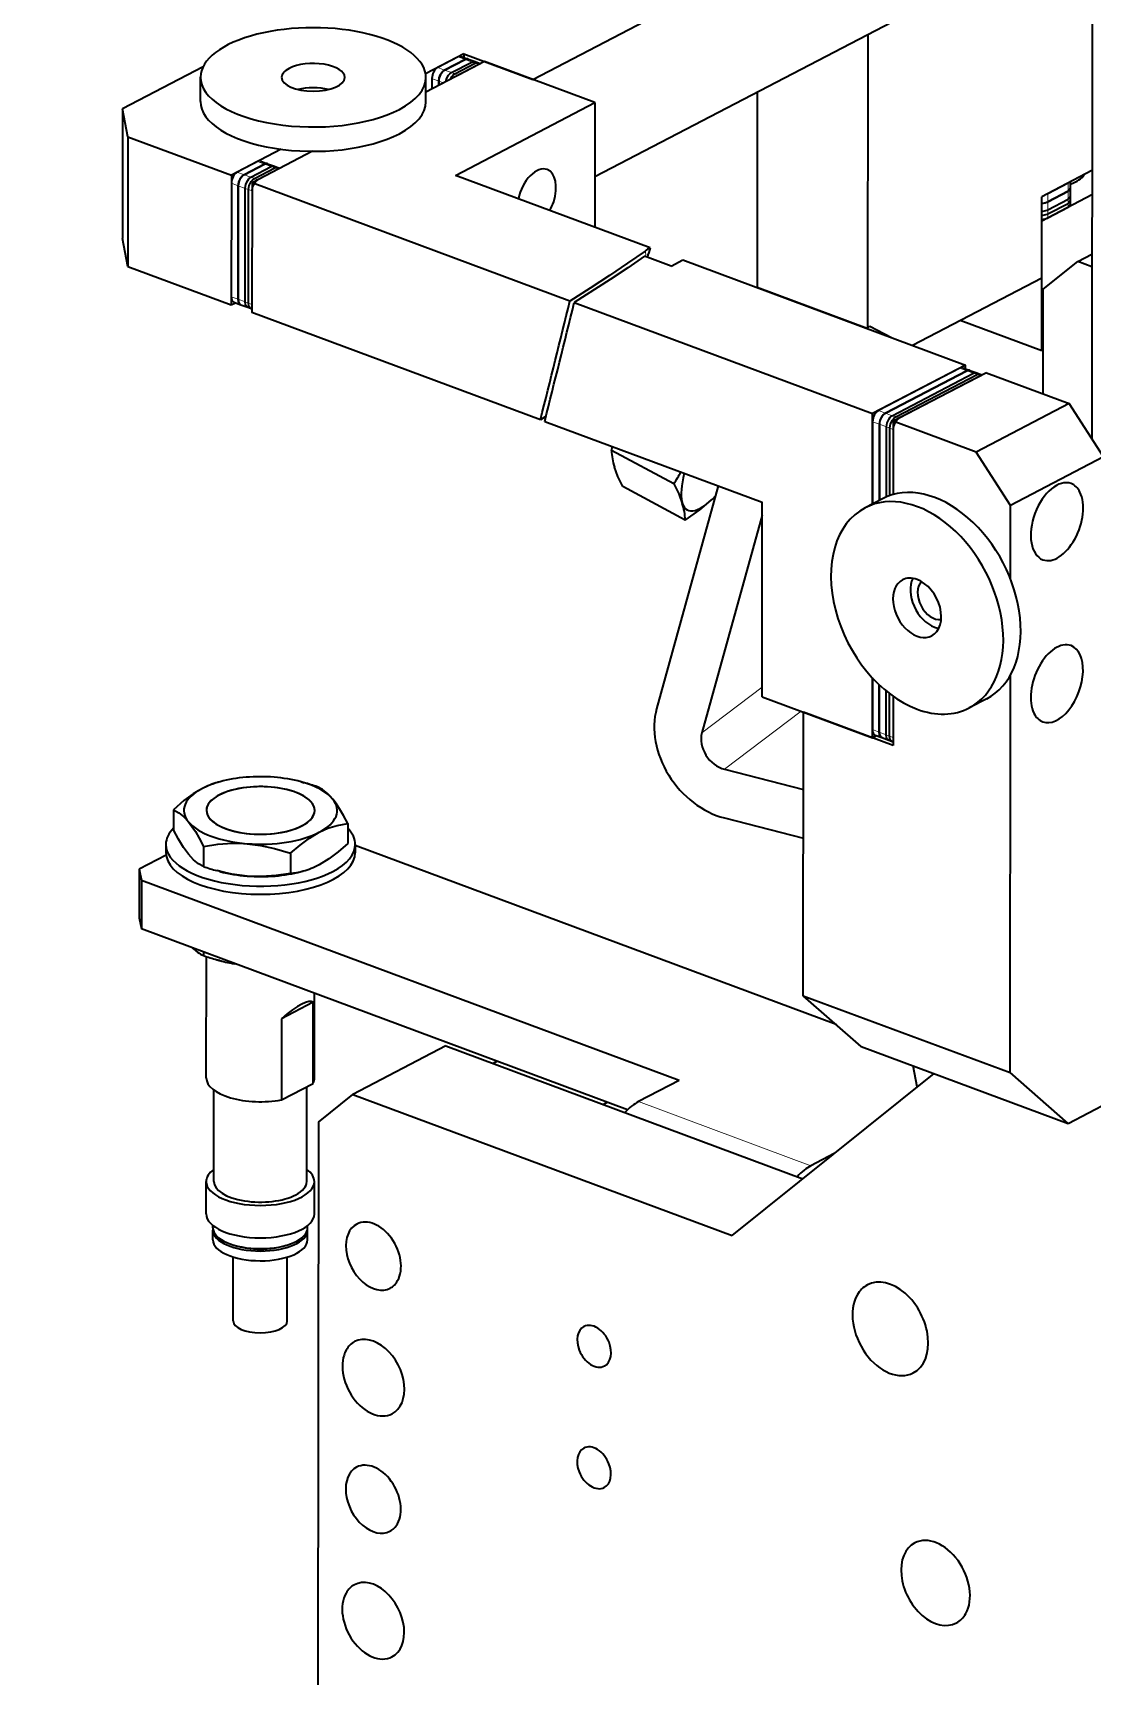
# Model space of a CAD drawing. Header units: millimetres. Extents: x -30157 to 38882, y -29543 to -7215.
# Drawn here: x -28566.82 to -28537.45, y -29394.79 to -29349.26 of the extents above; entities that cross this region are included whole.
import ezdxf

# ---------------------------------------------------------------- set-up
doc = ezdxf.new("R2010")
doc.units = ezdxf.units.MM
doc.header["$LTSCALE"] = 0.5
doc.layers.add('标注线', color=3, linetype='Continuous', lineweight=18)
doc.styles.add('DIM', font='romans.shx', dxfattribs={"width": 0.8, "bigfont": 'bigfont.shx'})
doc.dimstyles.new('DEH 1-1', dxfattribs={"dimtxt": 3.5, "dimasz": 2.5, "dimexe": 1, "dimexo": 0.625, "dimgap": 1.2, "dimtad": 1, "dimtoh": 1, "dimdsep": 46, "dimtxsty": 'DIM', "dimblk": 'OPEN', "dimcen": 0, "dimclrd": 8, "dimclre": 8, "dimclrt": 2, "dimazin": 2, "dimtfac": 0.5, "dimtmove": 0, "dimatfit": 3, "dimldrblk": 'OPEN', "dimfxl": 1, "dimtolj": 2, "dimlwd": 18, "dimlwe": 18, "dimarcsym": 0})

# ---------------------------------------------------------------- blocks, each defined once
blk = doc.blocks.new('_Open')
at = {"color": 0, "linetype": 'ByBlock', "lineweight": -2}
for p, q in [((-1, 0.167), (0, 0)), ((-1, -0.167), (0, 0)), ((0, 0), (-1, 0))]:
    blk.add_line(p, q, dxfattribs=at)

msp = doc.modelspace()

# ---------------------------------------------------------------- linework, layer by layer
at = {"color": 7, "lineweight": 35}
for p, q in [((-28537.452, -29345.35), (-28537.463, -29360.504)), ((-28537.649, -29346.165), (-28551.236, -29353.249)), ((-28552.955, -29350.554), (-28547.154, -29347.53)), ((-28543.673, -29349.305), (-28543.679, -29357.436)), ((-28546.733, -29350.901), (-28546.737, -29356.309)), ((-28551.929, -29356.692), (-28560.739, -29353.417)), ((-28549.704, -29355.216), (-28555.102, -29353.21)), ((-28548.795, -29355.554), (-28540.958, -29358.466)), ((-28552.744, -29359.981), (-28560.741, -29357.009)), ((-28551.81, -29356.736), (-28543.537, -29359.811)), ((-28552.625, -29360.026), (-28546.597, -29362.266)), ((-28549.523, -29367.987), (-28547.812, -29361.814)), ((-28546.602, -29367.654), (-28546.597, -29362.266)), ((-28546.598, -29362.621), (-28548.27, -29368.656)), ((-28539.727, -29378.068), (-28539.718, -29367.054)), ((-28545.461, -29375.937), (-28545.455, -29368.08)), ((-28544.55, -29376.731), (-28557.878, -29371.778)), ((-28548.897, -29378.282), (-28563.805, -29372.741)), ((-28538.117, -29379.473), (-28527.481, -29373.928)), ((-28550.329, -29379.097), (-28563.806, -29374.088)), ((-28545.461, -29375.937), (-28539.727, -29378.068)), ((-28555.364, -29377.328), (-28545.469, -29381.005)), ((-28543.851, -29377.342), (-28538.117, -29379.473)), ((-28547.43, -29382.579), (-28541.835, -29378.091)), ((-28557.943, -29378.672), (-28547.43, -29382.579)), ((-28558.899, -29379.439), (-28558.911, -29395.154))]:
    msp.add_line(p, q, dxfattribs=at)
at = {"color": 7, "lineweight": 35, "ltscale": 0.119701}
msp.add_line((-28554.866, -29349.844), (-28555.928, -29350.397), dxfattribs=at)
at = {"color": 7, "lineweight": 35, "ltscale": 0.010172}
msp.add_line((-28554.866, -29349.844), (-28554.866, -29349.946), dxfattribs=at)
at = {"color": 7, "lineweight": 35, "ltscale": 0.203911}
msp.add_line((-28554.866, -29349.844), (-28552.955, -29350.554), dxfattribs=at)
at = {"color": 7, "lineweight": 35, "ltscale": 0.25167}
msp.add_line((-28562.097, -29350.2), (-28564.329, -29351.364), dxfattribs=at)
at = {"color": 7, "lineweight": 35, "ltscale": 0.183471}
msp.add_line((-28554.293, -29350.057), (-28555.92, -29350.905), dxfattribs=at)
at = {"color": 7, "lineweight": 35, "ltscale": 0.063601}
msp.add_line((-28555.027, -29349.928), (-28555.591, -29350.222), dxfattribs=at)
at = {"color": 7, "lineweight": 13, "ltscale": 0.020388}
for p, q in [((-28555.591, -29350.222), (-28555.4, -29350.293)), ((-28555.753, -29350.53), (-28555.562, -29350.601)), ((-28560.96, -29353.191), (-28560.769, -29353.262)), ((-28561.121, -29353.5), (-28560.93, -29353.571)), ((-28541.119, -29358.55), (-28540.928, -29358.621)), ((-28543.375, -29359.727), (-28543.184, -29359.798)), ((-28543.537, -29360.035), (-28543.346, -29360.106)), ((-28543.543, -29368.566), (-28543.352, -29368.637))]:
    msp.add_line(p, q, dxfattribs=at)
at = {"color": 7, "lineweight": 35, "ltscale": 0.063607}
for p, q in [((-28554.836, -29349.999), (-28555.4, -29350.293)), ((-28555.4, -29350.293), (-28554.836, -29349.999)), ((-28554.454, -29350.141), (-28555.018, -29350.435)), ((-28560.587, -29352.826), (-28561.151, -29353.12)), ((-28560.396, -29352.897), (-28560.96, -29353.191)), ((-28560.96, -29353.191), (-28560.396, -29352.897)), ((-28560.014, -29353.039), (-28560.578, -29353.333)), ((-28538.119, -29354.098), (-28538.683, -29354.392))]:
    msp.add_line(p, q, dxfattribs=at)
at = {"color": 7, "lineweight": 13, "ltscale": 0.020394}
for p, q in [((-28555.4, -29350.293), (-28555.209, -29350.364)), ((-28555.027, -29349.928), (-28554.836, -29349.999)), ((-28560.587, -29352.826), (-28560.396, -29352.897)), ((-28561.312, -29353.429), (-28561.121, -29353.5)), ((-28561.151, -29353.12), (-28560.96, -29353.191)), ((-28561.124, -29356.643), (-28560.932, -29356.714)), ((-28540.928, -29358.621), (-28540.737, -29358.692)), ((-28543.184, -29359.798), (-28542.993, -29359.869)), ((-28543.346, -29360.106), (-28543.154, -29360.177)), ((-28543.352, -29368.637), (-28543.161, -29368.708))]:
    msp.add_line(p, q, dxfattribs=at)
at = {"color": 7, "lineweight": 35, "ltscale": 0.063603}
for p, q in [((-28555.209, -29350.364), (-28554.645, -29350.07)), ((-28555.209, -29350.364), (-28554.645, -29350.07)), ((-28538.119, -29353.649), (-28538.683, -29353.943)), ((-28538.683, -29353.943), (-28538.119, -29353.649))]:
    msp.add_line(p, q, dxfattribs=at)
at = {"color": 7, "lineweight": 35, "ltscale": 0.063608}
for p, q in [((-28555.114, -29350.399), (-28554.55, -29350.105)), ((-28555.114, -29350.399), (-28554.55, -29350.105)), ((-28560.769, -29353.262), (-28560.205, -29352.968)), ((-28560.769, -29353.262), (-28560.205, -29352.968)), ((-28560.673, -29353.298), (-28560.109, -29353.004)), ((-28560.673, -29353.298), (-28560.109, -29353.004)), ((-28538.119, -29353.425), (-28538.683, -29353.719)), ((-28538.683, -29354.168), (-28538.119, -29353.874)), ((-28538.683, -29354.168), (-28538.119, -29353.874)), ((-28538.683, -29354.28), (-28538.119, -29353.986)), ((-28538.683, -29354.28), (-28538.119, -29353.986))]:
    msp.add_line(p, q, dxfattribs=at)
at = {"color": 7, "lineweight": 35, "ltscale": 0.020394}
for p, q in [((-28554.941, -29349.918), (-28554.749, -29349.989)), ((-28554.749, -29349.989), (-28554.558, -29350.06)), ((-28560.309, -29352.888), (-28560.118, -29352.959)), ((-28561.05, -29356.793), (-28560.858, -29356.864)), ((-28543.469, -29368.716), (-28543.278, -29368.787))]:
    msp.add_line(p, q, dxfattribs=at)
at = {"color": 7, "lineweight": 13, "ltscale": 0.020387}
for p, q in [((-28554.836, -29349.999), (-28554.645, -29350.07)), ((-28560.396, -29352.897), (-28560.205, -29352.968)), ((-28561.315, -29356.572), (-28561.124, -29356.643))]:
    msp.add_line(p, q, dxfattribs=at)
at = {"color": 7, "lineweight": 13, "ltscale": 0.010197}
for p, q in [((-28554.645, -29350.07), (-28554.55, -29350.105)), ((-28554.55, -29350.105), (-28554.454, -29350.141)), ((-28560.205, -29352.968), (-28560.109, -29353.004)), ((-28560.109, -29353.004), (-28560.014, -29353.039)), ((-28560.769, -29353.262), (-28560.673, -29353.298)), ((-28560.93, -29353.571), (-28560.834, -29353.606)), ((-28560.932, -29356.714), (-28560.837, -29356.749)), ((-28543.059, -29360.213), (-28542.963, -29360.248)), ((-28542.898, -29359.904), (-28542.802, -29359.94))]:
    msp.add_line(p, q, dxfattribs=at)
at = {"color": 7, "lineweight": 35, "ltscale": 0.010197}
for p, q in [((-28554.558, -29350.06), (-28554.463, -29350.096)), ((-28540.65, -29358.683), (-28540.555, -29358.718)), ((-28543.087, -29368.858), (-28542.991, -29368.894))]:
    msp.add_line(p, q, dxfattribs=at)
at = {"color": 7, "lineweight": 35, "ltscale": 0.005944}
for p, q in [((-28554.463, -29350.096), (-28554.407, -29350.116)), ((-28560.022, -29352.994), (-28559.966, -29353.015))]:
    msp.add_line(p, q, dxfattribs=at)
at = {"color": 7, "lineweight": 35, "ltscale": 0.326248}
msp.add_line((-28551.235, -29351.193), (-28554.293, -29350.057), dxfattribs=at)
at = {"color": 7, "lineweight": 35, "ltscale": 0.067346}
msp.add_line((-28562.17, -29351.166), (-28562.169, -29350.493), dxfattribs=at)
at = {"color": 7, "lineweight": 35, "ltscale": 0.067349}
msp.add_line((-28555.92, -29351.171), (-28555.919, -29350.498), dxfattribs=at)
at = {"color": 7, "lineweight": 35, "ltscale": 0.028778}
msp.add_line((-28555.753, -29350.53), (-28555.753, -29350.818), dxfattribs=at)
at = {"color": 7, "lineweight": 35, "ltscale": 0.0117}
for p, q in [((-28555.562, -29350.601), (-28555.562, -29350.718)), ((-28555.562, -29350.718), (-28555.562, -29350.601))]:
    msp.add_line(p, q, dxfattribs=at)
at = {"color": 7, "lineweight": 13, "ltscale": 0.013973}
msp.add_line((-28555.562, -29350.601), (-28555.431, -29350.65), dxfattribs=at)
at = {"color": 7, "lineweight": 13, "ltscale": 0.010191}
for p, q in [((-28555.209, -29350.364), (-28555.114, -29350.399)), ((-28560.837, -29356.749), (-28560.741, -29356.785)), ((-28540.737, -29358.692), (-28540.642, -29358.728)), ((-28543.065, -29368.743), (-28542.97, -29368.779))]:
    msp.add_line(p, q, dxfattribs=at)
at = {"color": 7, "lineweight": 13, "ltscale": 0.010196}
for p, q in [((-28555.114, -29350.399), (-28555.018, -29350.435)), ((-28560.673, -29353.298), (-28560.578, -29353.333)), ((-28560.834, -29353.606), (-28560.739, -29353.642)), ((-28540.642, -29358.728), (-28540.546, -29358.764)), ((-28543.161, -29368.708), (-28543.065, -29368.743))]:
    msp.add_line(p, q, dxfattribs=at)
at = {"color": 7, "lineweight": 35, "ltscale": 0.436154}
msp.add_line((-28555.102, -29353.21), (-28551.235, -29351.193), dxfattribs=at)
at = {"color": 7, "lineweight": 35, "ltscale": 0.34527}
msp.add_line((-28551.235, -29351.193), (-28551.237, -29354.646), dxfattribs=at)
at = {"color": 7, "lineweight": 35, "ltscale": 0.359186}
for p, q in [((-28564.329, -29351.364), (-28564.332, -29354.955)), ((-28560.739, -29353.417), (-28560.741, -29357.009))]:
    msp.add_line(p, q, dxfattribs=at)
at = {"color": 7, "lineweight": 35, "ltscale": 0.078964}
msp.add_line((-28564.179, -29352.139), (-28564.329, -29351.364), dxfattribs=at)
at = {"color": 7, "lineweight": 35, "ltscale": 0.359183}
for p, q in [((-28564.179, -29352.139), (-28564.182, -29355.731)), ((-28561.312, -29353.204), (-28561.315, -29356.796)), ((-28538.847, -29358.068), (-28538.844, -29354.476))]:
    msp.add_line(p, q, dxfattribs=at)
at = {"color": 7, "lineweight": 35, "ltscale": 0.30586}
for p, q in [((-28564.179, -29352.139), (-28561.312, -29353.204)), ((-28564.182, -29355.731), (-28561.315, -29356.796))]:
    msp.add_line(p, q, dxfattribs=at)
at = {"color": 7, "lineweight": 35, "ltscale": 0.155266}
msp.add_line((-28559.935, -29352.487), (-28561.312, -29353.204), dxfattribs=at)
at = {"color": 7, "lineweight": 35, "ltscale": 0.18891}
msp.add_line((-28559.064, -29352.544), (-28560.739, -29353.417), dxfattribs=at)
at = {"color": 7, "lineweight": 35, "ltscale": 0.020388}
for p, q in [((-28560.5, -29352.816), (-28560.309, -29352.887)), ((-28541.032, -29358.541), (-28540.841, -29358.612)), ((-28540.841, -29358.612), (-28540.65, -29358.683))]:
    msp.add_line(p, q, dxfattribs=at)
at = {"color": 7, "lineweight": 35, "ltscale": 0.010191}
msp.add_line((-28560.118, -29352.959), (-28560.022, -29352.994), dxfattribs=at)
at = {"color": 7, "lineweight": 35, "ltscale": 0.314288}
for p, q in [((-28561.312, -29353.429), (-28561.315, -29356.572)), ((-28560.739, -29353.642), (-28560.741, -29356.785))]:
    msp.add_line(p, q, dxfattribs=at)
at = {"color": 7, "lineweight": 35, "ltscale": 0.156316}
msp.add_line((-28537.458, -29353.08), (-28538.844, -29353.803), dxfattribs=at)
at = {"color": 7, "lineweight": 13, "ltscale": 0.022449}
for p, q in [((-28538.119, -29353.425), (-28538.119, -29353.649)), ((-28538.683, -29353.719), (-28538.683, -29353.943)), ((-28538.683, -29353.943), (-28538.683, -29354.168)), ((-28538.119, -29353.649), (-28538.119, -29353.874))]:
    msp.add_line(p, q, dxfattribs=at)
at = {"color": 7, "lineweight": 35, "ltscale": 0.018433}
msp.add_line((-28538.06, -29353.394), (-28538.06, -29353.578), dxfattribs=at)
at = {"color": 7, "lineweight": 35, "ltscale": 0.314285}
for p, q in [((-28561.121, -29353.5), (-28561.124, -29356.643)), ((-28561.124, -29356.643), (-28561.121, -29353.5)), ((-28560.932, -29356.714), (-28560.93, -29353.571)), ((-28560.932, -29356.714), (-28560.93, -29353.571)), ((-28560.837, -29356.749), (-28560.834, -29353.606)), ((-28560.837, -29356.749), (-28560.834, -29353.606))]:
    msp.add_line(p, q, dxfattribs=at)
at = {"color": 7, "lineweight": 35, "ltscale": 0.22449}
for p, q in [((-28538.845, -29356.048), (-28538.844, -29353.803)), ((-28559.048, -29378.364), (-28559.046, -29376.119)), ((-28559.922, -29376.576), (-28559.923, -29378.821))]:
    msp.add_line(p, q, dxfattribs=at)
at = {"color": 7, "lineweight": 35, "ltscale": 0.156311}
msp.add_line((-28537.458, -29353.754), (-28538.844, -29354.476), dxfattribs=at)
at = {"color": 7, "lineweight": 13, "ltscale": 0.011224}
for p, q in [((-28538.119, -29353.874), (-28538.119, -29353.986)), ((-28538.683, -29354.168), (-28538.683, -29354.28)), ((-28538.683, -29354.28), (-28538.683, -29354.392))]:
    msp.add_line(p, q, dxfattribs=at)
at = {"color": 7, "lineweight": 35, "ltscale": 0.022449}
for p, q in [((-28538.06, -29353.578), (-28538.06, -29353.803)), ((-28542.97, -29368.779), (-28542.97, -29369.003)), ((-28563.128, -29371.745), (-28563.128, -29371.97)), ((-28557.878, -29371.749), (-28557.878, -29371.974))]:
    msp.add_line(p, q, dxfattribs=at)
at = {"color": 7, "lineweight": 35, "ltscale": 0.011224}
for p, q in [((-28538.06, -29353.803), (-28538.06, -29353.915)), ((-28538.06, -29353.915), (-28538.06, -29354.027))]:
    msp.add_line(p, q, dxfattribs=at)
at = {"color": 7, "lineweight": 13, "ltscale": 0.011227}
msp.add_line((-28538.119, -29353.986), (-28538.119, -29354.098), dxfattribs=at)
at = {"color": 7, "lineweight": 35, "ltscale": 0.078961}
msp.add_line((-28564.182, -29355.731), (-28564.332, -29354.955), dxfattribs=at)
at = {"color": 7, "lineweight": 35, "ltscale": 0.078997}
msp.add_line((-28549.117, -29355.722), (-28549.858, -29355.447), dxfattribs=at)
at = {"color": 7, "lineweight": 35, "ltscale": 0.036349}
msp.add_line((-28549.117, -29355.722), (-28548.795, -29355.554), dxfattribs=at)
at = {"color": 7, "lineweight": 35, "ltscale": 0.122625}
for p, q in [((-28538.807, -29356.367), (-28537.85, -29355.6)), ((-28558.899, -29379.439), (-28557.943, -29378.672))]:
    msp.add_line(p, q, dxfattribs=at)
at = {"color": 7, "lineweight": 35, "ltscale": 0.044081}
msp.add_line((-28537.85, -29355.6), (-28537.459, -29355.396), dxfattribs=at)
at = {"color": 7, "lineweight": 35, "ltscale": 0.041674}
msp.add_line((-28537.46, -29355.745), (-28537.85, -29355.6), dxfattribs=at)
at = {"color": 7, "lineweight": 35, "ltscale": 0.404603}
msp.add_line((-28542.433, -29357.918), (-28538.845, -29356.048), dxfattribs=at)
at = {"color": 7, "lineweight": 35, "ltscale": 0.002516}
msp.add_line((-28546.737, -29356.309), (-28546.718, -29356.326), dxfattribs=at)
at = {"color": 7, "lineweight": 35, "ltscale": 0.325367}
msp.add_line((-28546.737, -29356.309), (-28543.687, -29357.443), dxfattribs=at)
at = {"color": 7, "lineweight": 35, "ltscale": 0.289783}
msp.add_line((-28538.809, -29359.265), (-28538.807, -29356.367), dxfattribs=at)
at = {"color": 7, "lineweight": 35, "ltscale": 0.012851}
for p, q in [((-28561.315, -29356.796), (-28561.201, -29356.737)), ((-28543.543, -29368.79), (-28543.43, -29368.731))]:
    msp.add_line(p, q, dxfattribs=at)
at = {"color": 7, "lineweight": 35, "ltscale": 0.020393}
for p, q in [((-28561.241, -29356.722), (-28561.049, -29356.793)), ((-28543.278, -29368.787), (-28543.087, -29368.858))]:
    msp.add_line(p, q, dxfattribs=at)
at = {"color": 7, "lineweight": 35, "ltscale": 0.010196}
msp.add_line((-28560.858, -29356.864), (-28560.763, -29356.9), dxfattribs=at)
at = {"color": 7, "lineweight": 35, "ltscale": 0.002292}
for p, q in [((-28560.763, -29356.9), (-28560.741, -29356.908)), ((-28542.991, -29368.894), (-28542.97, -29368.902))]:
    msp.add_line(p, q, dxfattribs=at)
at = {"color": 7, "lineweight": 35, "ltscale": 0.010759}
msp.add_line((-28543.696, -29357.449), (-28543.61, -29357.384), dxfattribs=at)
at = {"color": 7, "lineweight": 35, "ltscale": 0.067467}
msp.add_line((-28543.61, -29357.384), (-28543.015, -29357.702), dxfattribs=at)
at = {"color": 7, "lineweight": 35, "ltscale": 0.241273}
msp.add_line((-28538.847, -29358.068), (-28541.109, -29357.228), dxfattribs=at)
at = {"color": 7, "lineweight": 35, "ltscale": 0.004377}
msp.add_line((-28538.808, -29358.048), (-28538.847, -29358.068), dxfattribs=at)
at = {"color": 7, "lineweight": 35, "ltscale": 0.290769}
for p, q in [((-28540.958, -29358.466), (-28543.537, -29359.811)), ((-28538.091, -29359.532), (-28540.67, -29360.876))]:
    msp.add_line(p, q, dxfattribs=at)
at = {"color": 7, "lineweight": 35, "ltscale": 0.010168}
msp.add_line((-28540.958, -29358.568), (-28540.958, -29358.466), dxfattribs=at)
at = {"color": 7, "lineweight": 35, "ltscale": 0.254425}
for p, q in [((-28541.119, -29358.55), (-28543.375, -29359.727)), ((-28540.928, -29358.621), (-28543.184, -29359.798)), ((-28543.184, -29359.798), (-28540.928, -29358.621)), ((-28542.993, -29359.869), (-28540.737, -29358.692)), ((-28542.993, -29359.869), (-28540.737, -29358.692)), ((-28540.546, -29358.764), (-28542.802, -29359.94))]:
    msp.add_line(p, q, dxfattribs=at)
at = {"color": 7, "lineweight": 35, "ltscale": 0.290774}
for p, q in [((-28540.385, -29358.68), (-28542.963, -29360.024)), ((-28537.136, -29361.01), (-28539.715, -29362.354)), ((-28555.364, -29377.328), (-28557.943, -29378.672))]:
    msp.add_line(p, q, dxfattribs=at)
at = {"color": 7, "lineweight": 35, "ltscale": 0.254423}
msp.add_line((-28542.898, -29359.904), (-28540.642, -29358.728), dxfattribs=at)
msp.add_line((-28542.898, -29359.904), (-28540.642, -29358.728), dxfattribs=at)
at = {"color": 7, "lineweight": 35, "ltscale": 0.005945}
msp.add_line((-28540.555, -29358.718), (-28540.499, -29358.739), dxfattribs=at)
at = {"color": 7, "lineweight": 35, "ltscale": 0.244686}
msp.add_line((-28540.385, -29358.68), (-28538.091, -29359.532), dxfattribs=at)
at = {"color": 7, "lineweight": 35, "ltscale": 0.250095}
msp.add_line((-28543.539, -29362.312), (-28543.537, -29359.811), dxfattribs=at)
at = {"color": 7, "lineweight": 13, "ltscale": 0.01019}
for p, q in [((-28542.993, -29359.869), (-28542.898, -29359.904)), ((-28543.154, -29360.177), (-28543.059, -29360.213))]:
    msp.add_line(p, q, dxfattribs=at)
at = {"color": 7, "lineweight": 35, "ltscale": 0.175929}
msp.add_line((-28537.136, -29361.01), (-28538.091, -29359.532), dxfattribs=at)
at = {"color": 7, "lineweight": 35, "ltscale": 0.018461}
msp.add_line((-28552.589, -29359.881), (-28552.744, -29359.981), dxfattribs=at)
at = {"color": 7, "lineweight": 35, "ltscale": 0.227649}
msp.add_line((-28543.537, -29360.035), (-28543.539, -29362.312), dxfattribs=at)
at = {"color": 7, "lineweight": 35, "ltscale": 0.210571}
for p, q in [((-28543.346, -29360.106), (-28543.347, -29362.212)), ((-28543.347, -29362.212), (-28543.346, -29360.106))]:
    msp.add_line(p, q, dxfattribs=at)
at = {"color": 7, "lineweight": 35, "ltscale": 0.194046}
msp.add_line((-28543.156, -29362.118), (-28543.154, -29360.177), dxfattribs=at)
msp.add_line((-28543.156, -29362.118), (-28543.154, -29360.177), dxfattribs=at)
at = {"color": 7, "lineweight": 35, "ltscale": 0.186853}
msp.add_line((-28543.06, -29362.081), (-28543.059, -29360.213), dxfattribs=at)
msp.add_line((-28543.06, -29362.081), (-28543.059, -29360.213), dxfattribs=at)
at = {"color": 7, "lineweight": 35, "ltscale": 0.202817}
msp.add_line((-28542.963, -29360.024), (-28542.965, -29362.052), dxfattribs=at)
at = {"color": 7, "lineweight": 35, "ltscale": 0.180368}
msp.add_line((-28542.963, -29360.248), (-28542.965, -29362.052), dxfattribs=at)
at = {"color": 7, "lineweight": 35, "ltscale": 0.244692}
msp.add_line((-28540.67, -29360.876), (-28542.963, -29360.024), dxfattribs=at)
at = {"color": 7, "lineweight": 35, "ltscale": 0.010751}
msp.add_line((-28550.776, -29360.828), (-28550.744, -29360.725), dxfattribs=at)
at = {"color": 7, "lineweight": 35, "ltscale": 0.196386}
msp.add_line((-28549.044, -29361.753), (-28550.776, -29360.828), dxfattribs=at)
at = {"color": 7, "lineweight": 35, "ltscale": 0.175926}
msp.add_line((-28539.715, -29362.354), (-28540.67, -29360.876), dxfattribs=at)
at = {"color": 7, "lineweight": 35, "ltscale": 0.196388}
msp.add_line((-28548.729, -29362.76), (-28550.461, -29361.834), dxfattribs=at)
at = {"color": 7, "lineweight": 35, "ltscale": 0.054516}
msp.add_line((-28543.264, -29362.169), (-28543.748, -29362.421), dxfattribs=at)
at = {"color": 7, "lineweight": 35, "ltscale": 0.203445}
msp.add_line((-28539.716, -29364.388), (-28539.715, -29362.354), dxfattribs=at)
at = {"color": 7, "lineweight": 35, "ltscale": 0.165756}
msp.add_line((-28543.543, -29368.79), (-28543.542, -29367.133), dxfattribs=at)
at = {"color": 7, "lineweight": 35, "ltscale": 0.143301}
msp.add_line((-28543.542, -29367.133), (-28543.543, -29368.566), dxfattribs=at)
at = {"color": 7, "lineweight": 13, "ltscale": 0.209358}
msp.add_line((-28548.27, -29368.656), (-28546.601, -29367.392), dxfattribs=at)
at = {"color": 7, "lineweight": 35, "ltscale": 0.131076}
for p, q in [((-28543.351, -29367.326), (-28543.352, -29368.637)), ((-28543.352, -29368.637), (-28543.351, -29367.326))]:
    msp.add_line(p, q, dxfattribs=at)
at = {"color": 7, "lineweight": 35, "ltscale": 0.121332}
msp.add_line((-28543.161, -29368.708), (-28543.16, -29367.494), dxfattribs=at)
msp.add_line((-28543.161, -29368.708), (-28543.16, -29367.494), dxfattribs=at)
at = {"color": 7, "lineweight": 35, "ltscale": 0.1173}
msp.add_line((-28543.065, -29368.743), (-28543.065, -29367.57), dxfattribs=at)
msp.add_line((-28543.065, -29368.743), (-28543.065, -29367.57), dxfattribs=at)
at = {"color": 7, "lineweight": 13, "ltscale": 0.266445}
msp.add_line((-28547.644, -29369.664), (-28545.521, -29368.055), dxfattribs=at)
at = {"color": 7, "lineweight": 35, "ltscale": 0.326254}
msp.add_line((-28546.602, -29367.654), (-28543.543, -29368.79), dxfattribs=at)
at = {"color": 7, "lineweight": 35, "ltscale": 0.1138}
msp.add_line((-28542.969, -29367.641), (-28542.97, -29368.779), dxfattribs=at)
at = {"color": 7, "lineweight": 35, "ltscale": 0.054522}
msp.add_line((-28540.375, -29367.711), (-28540.859, -29367.963), dxfattribs=at)
at = {"color": 7, "lineweight": 35, "ltscale": 0.265079}
msp.add_line((-28542.97, -29369.003), (-28545.455, -29368.08), dxfattribs=at)
at = {"color": 7, "lineweight": 35, "ltscale": 0.225852}
for p, q in [((-28547.644, -29369.664), (-28545.456, -29370.225)), ((-28547.645, -29371.011), (-28545.457, -29371.571))]:
    msp.add_line(p, q, dxfattribs=at)
at = {"color": 7, "lineweight": 35, "ltscale": 0.005986}
msp.add_line((-28561.625, -29370.01), (-28561.683, -29370.025), dxfattribs=at)
at = {"color": 7, "lineweight": 35, "ltscale": 0.008957}
msp.add_line((-28559.379, -29370.011), (-28559.293, -29370.035), dxfattribs=at)
at = {"color": 7, "lineweight": 35, "ltscale": 0.05571}
for p, q in [((-28562.918, -29370.783), (-28562.919, -29371.34)), ((-28558.087, -29371.166), (-28558.088, -29371.723)), ((-28562.084, -29371.799), (-28562.085, -29372.356)), ((-28559.669, -29371.991), (-28559.669, -29372.548))]:
    msp.add_line(p, q, dxfattribs=at)
at = {"color": 7, "lineweight": 35, "ltscale": 0.08372}
msp.add_line((-28563.123, -29372.044), (-28563.865, -29372.431), dxfattribs=at)
at = {"color": 7, "lineweight": 35, "ltscale": 0.134695}
msp.add_line((-28563.865, -29372.431), (-28563.866, -29373.778), dxfattribs=at)
at = {"color": 7, "lineweight": 35, "ltscale": 0.031587}
msp.add_line((-28563.865, -29372.431), (-28563.805, -29372.741), dxfattribs=at)
at = {"color": 7, "lineweight": 35, "ltscale": 0.008956}
for p, q in [((-28561.627, -29372.495), (-28561.713, -29372.472)), ((-28561.629, -29374.965), (-28561.715, -29374.941))]:
    msp.add_line(p, q, dxfattribs=at)
at = {"color": 7, "lineweight": 35, "ltscale": 0.00598}
msp.add_line((-28559.381, -29372.497), (-28559.323, -29372.481), dxfattribs=at)
at = {"color": 7, "lineweight": 35, "ltscale": 0.134692}
msp.add_line((-28563.805, -29372.741), (-28563.806, -29374.088), dxfattribs=at)
at = {"color": 7, "lineweight": 35, "ltscale": 0.031584}
msp.add_line((-28563.866, -29373.778), (-28563.806, -29374.088), dxfattribs=at)
at = {"color": 7, "lineweight": 35, "ltscale": 0.009851}
msp.add_line((-28562.087, -29374.727), (-28562.087, -29374.826), dxfattribs=at)
at = {"color": 7, "lineweight": 35, "ltscale": 0.335825}
msp.add_line((-28562.008, -29378.211), (-28562.006, -29374.853), dxfattribs=at)
at = {"color": 7, "lineweight": 35, "ltscale": 0.09872}
for p, q in [((-28559.046, -29376.119), (-28559.922, -29376.576)), ((-28559.923, -29378.821), (-28559.048, -29378.364))]:
    msp.add_line(p, q, dxfattribs=at)
at = {"color": 7, "lineweight": 35, "ltscale": 0.234158}
msp.add_line((-28559.008, -29378.214), (-28559.006, -29375.872), dxfattribs=at)
at = {"color": 7, "lineweight": 35, "ltscale": 0.213649}
for p, q in [((-28543.851, -29377.342), (-28545.461, -29375.937)), ((-28538.117, -29379.473), (-28539.727, -29378.068))]:
    msp.add_line(p, q, dxfattribs=at)
at = {"color": 7, "lineweight": 35, "ltscale": 0.012899}
msp.add_line((-28553.944, -29377.753), (-28554.058, -29377.813), dxfattribs=at)
at = {"color": 7, "lineweight": 35, "ltscale": 0.059661}
msp.add_line((-28542.298, -29378.462), (-28542.412, -29377.877), dxfattribs=at)
at = {"color": 7, "lineweight": 35, "ltscale": 0.263248}
msp.add_line((-28559.223, -29381.087), (-28559.221, -29378.454), dxfattribs=at)
at = {"color": 7, "lineweight": 35, "ltscale": 0.12721}
msp.add_line((-28548.897, -29378.282), (-28550.025, -29378.87), dxfattribs=at)
at = {"color": 7, "lineweight": 35, "ltscale": 0.253473}
msp.add_line((-28561.798, -29381.085), (-28561.796, -29378.55), dxfattribs=at)
at = {"color": 7, "lineweight": 35, "ltscale": 0.012894}
msp.add_line((-28550.886, -29378.89), (-28551, -29378.95), dxfattribs=at)
at = {"color": 7, "lineweight": 13}
msp.add_line((-28545.247, -29380.646), (-28550.025, -29378.87), dxfattribs=at)
at = {"color": 7, "lineweight": 35, "ltscale": 0.072867}
msp.add_line((-28544.601, -29380.309), (-28545.247, -29380.646), dxfattribs=at)
at = {"color": 7, "lineweight": 35, "ltscale": 0.089795}
for p, q in [((-28562.011, -29381.983), (-28562.01, -29381.085)), ((-28559.011, -29381.985), (-28559.01, -29381.087))]:
    msp.add_line(p, q, dxfattribs=at)
at = {"color": 7, "lineweight": 35, "ltscale": 0.006204}
msp.add_line((-28561.824, -29382.365), (-28561.824, -29382.302), dxfattribs=at)
at = {"color": 7, "lineweight": 35, "ltscale": 0.026938}
for p, q in [((-28561.824, -29382.701), (-28561.824, -29382.432)), ((-28559.199, -29382.703), (-28559.199, -29382.434))]:
    msp.add_line(p, q, dxfattribs=at)
at = {"color": 7, "lineweight": 35, "ltscale": 0.006207}
msp.add_line((-28559.199, -29382.367), (-28559.199, -29382.304), dxfattribs=at)
at = {"color": 7, "lineweight": 35, "ltscale": 0.177087}
msp.add_line((-28561.263, -29384.947), (-28561.262, -29383.176), dxfattribs=at)
at = {"color": 7, "lineweight": 35, "ltscale": 0.177091}
msp.add_line((-28559.763, -29384.948), (-28559.762, -29383.177), dxfattribs=at)
at = {"color": 7, "lineweight": 35}
for points in [[(-28555.562, -29350.601), (-28555.549, -29350.508), (-28555.515, -29350.419), (-28555.464, -29350.344), (-28555.4, -29350.293)], [(-28554.836, -29349.999), (-28554.797, -29349.985), (-28554.749, -29349.989)], [(-28554.645, -29350.07), (-28554.606, -29350.056), (-28554.558, -29350.06)], [(-28554.645, -29350.07), (-28554.606, -29350.056), (-28554.558, -29350.06)], [(-28554.55, -29350.105), (-28554.511, -29350.092), (-28554.463, -29350.096)], [(-28554.55, -29350.105), (-28554.511, -29350.092), (-28554.463, -29350.096)], [(-28555.366, -29350.616), (-28555.339, -29350.522), (-28555.291, -29350.437), (-28555.252, -29350.395), (-28555.209, -29350.364)], [(-28555.366, -29350.616), (-28555.339, -29350.522), (-28555.291, -29350.437), (-28555.252, -29350.395), (-28555.209, -29350.364)], [(-28555.24, -29350.551), (-28555.198, -29350.476), (-28555.142, -29350.418), (-28555.114, -29350.399)], [(-28555.24, -29350.551), (-28555.204, -29350.485), (-28555.169, -29350.442), (-28555.114, -29350.399)], [(-28560.396, -29352.897), (-28560.357, -29352.884), (-28560.309, -29352.888)], [(-28560.205, -29352.968), (-28560.166, -29352.955), (-28560.118, -29352.959)], [(-28560.205, -29352.968), (-28560.166, -29352.955), (-28560.118, -29352.959)], [(-28560.109, -29353.004), (-28560.07, -29352.99), (-28560.022, -29352.994)], [(-28560.109, -29353.004), (-28560.07, -29352.99), (-28560.022, -29352.994)], [(-28561.121, -29353.5), (-28561.102, -29353.385), (-28561.05, -29353.277), (-28561.015, -29353.234), (-28560.96, -29353.191)], [(-28560.93, -29353.571), (-28560.911, -29353.456), (-28560.859, -29353.348), (-28560.824, -29353.305), (-28560.769, -29353.262)], [(-28560.93, -29353.571), (-28560.911, -29353.456), (-28560.859, -29353.348), (-28560.824, -29353.305), (-28560.769, -29353.262)], [(-28560.834, -29353.606), (-28560.816, -29353.491), (-28560.763, -29353.383), (-28560.728, -29353.34), (-28560.673, -29353.298)], [(-28560.834, -29353.606), (-28560.816, -29353.491), (-28560.763, -29353.383), (-28560.728, -29353.34), (-28560.673, -29353.298)], [(-28560.739, -29353.642), (-28560.726, -29353.549), (-28560.692, -29353.459), (-28560.641, -29353.385), (-28560.578, -29353.333)], [(-28538.844, -29353.982), (-28538.806, -29353.978), (-28538.701, -29353.952), (-28538.683, -29353.943)], [(-28538.119, -29353.649), (-28538.085, -29353.627), (-28538.066, -29353.602), (-28538.06, -29353.578)], [(-28538.119, -29353.874), (-28538.086, -29353.851), (-28538.066, -29353.826), (-28538.06, -29353.803)], [(-28538.119, -29353.874), (-28538.086, -29353.851), (-28538.066, -29353.826), (-28538.06, -29353.803)], [(-28538.119, -29353.986), (-28538.086, -29353.964), (-28538.066, -29353.938), (-28538.06, -29353.915)], [(-28538.119, -29353.986), (-28538.086, -29353.964), (-28538.066, -29353.938), (-28538.06, -29353.915)], [(-28538.844, -29354.206), (-28538.806, -29354.203), (-28538.701, -29354.176), (-28538.683, -29354.168)], [(-28538.844, -29354.206), (-28538.806, -29354.203), (-28538.701, -29354.176), (-28538.683, -29354.168)], [(-28538.844, -29354.318), (-28538.806, -29354.315), (-28538.701, -29354.288), (-28538.683, -29354.28)], [(-28538.844, -29354.318), (-28538.806, -29354.315), (-28538.701, -29354.288), (-28538.683, -29354.28)], [(-28538.844, -29354.431), (-28538.758, -29354.419), (-28538.683, -29354.392)], [(-28538.119, -29354.098), (-28538.086, -29354.076), (-28538.066, -29354.05), (-28538.06, -29354.027)], [(-28549.845, -29355.307), (-28550.328, -29355.647), (-28550.826, -29355.985), (-28551.37, -29356.339), (-28551.929, -29356.692)], [(-28549.858, -29355.447), (-28550.326, -29355.773), (-28550.808, -29356.096), (-28551.81, -29356.736)], [(-28561.05, -29356.793), (-28561.075, -29356.778), (-28561.096, -29356.754), (-28561.114, -29356.714), (-28561.124, -29356.643)], [(-28560.858, -29356.864), (-28560.884, -29356.849), (-28560.905, -29356.825), (-28560.923, -29356.785), (-28560.932, -29356.714)], [(-28560.858, -29356.864), (-28560.884, -29356.849), (-28560.905, -29356.825), (-28560.923, -29356.785), (-28560.932, -29356.714)], [(-28560.763, -29356.9), (-28560.788, -29356.885), (-28560.809, -29356.861), (-28560.827, -29356.821), (-28560.837, -29356.749)], [(-28560.763, -29356.9), (-28560.788, -29356.885), (-28560.809, -29356.861), (-28560.827, -29356.821), (-28560.837, -29356.749)], [(-28540.928, -29358.621), (-28540.889, -29358.608), (-28540.841, -29358.612)], [(-28540.737, -29358.692), (-28540.698, -29358.679), (-28540.65, -29358.683)], [(-28540.737, -29358.692), (-28540.698, -29358.679), (-28540.65, -29358.683)], [(-28540.642, -29358.728), (-28540.603, -29358.714), (-28540.555, -29358.718)], [(-28540.642, -29358.728), (-28540.603, -29358.714), (-28540.555, -29358.718)], [(-28543.346, -29360.106), (-28543.327, -29359.991), (-28543.275, -29359.883), (-28543.239, -29359.84), (-28543.184, -29359.798)], [(-28543.154, -29360.177), (-28543.136, -29360.062), (-28543.083, -29359.954), (-28543.048, -29359.911), (-28542.993, -29359.869)], [(-28543.154, -29360.177), (-28543.136, -29360.062), (-28543.083, -29359.954), (-28543.048, -29359.911), (-28542.993, -29359.869)], [(-28543.059, -29360.213), (-28543.04, -29360.098), (-28542.988, -29359.99), (-28542.953, -29359.947), (-28542.898, -29359.904)], [(-28543.059, -29360.213), (-28543.04, -29360.098), (-28542.988, -29359.99), (-28542.953, -29359.947), (-28542.898, -29359.904)], [(-28542.963, -29360.248), (-28542.951, -29360.155), (-28542.916, -29360.065), (-28542.866, -29359.991), (-28542.802, -29359.94)], [(-28550.461, -29361.834), (-28550.595, -29361.552), (-28550.692, -29361.292)], [(-28549.044, -29361.753), (-28548.91, -29362.036), (-28548.813, -29362.296)], [(-28548.729, -29362.76), (-28548.326, -29362.473), (-28548.009, -29362.206)], [(-28543.278, -29368.787), (-28543.304, -29368.772), (-28543.325, -29368.748), (-28543.342, -29368.708), (-28543.352, -29368.637)], [(-28543.087, -29368.858), (-28543.113, -29368.843), (-28543.134, -29368.819), (-28543.151, -29368.779), (-28543.161, -29368.708)], [(-28543.087, -29368.858), (-28543.113, -29368.843), (-28543.134, -29368.819), (-28543.151, -29368.779), (-28543.161, -29368.708)], [(-28542.991, -29368.894), (-28543.017, -29368.879), (-28543.038, -29368.855), (-28543.056, -29368.815), (-28543.065, -29368.743)], [(-28542.991, -29368.894), (-28543.017, -29368.879), (-28543.038, -29368.855), (-28543.056, -29368.815), (-28543.065, -29368.743)], [(-28562.127, -29370.201), (-28562.369, -29370.344), (-28562.626, -29370.531), (-28562.918, -29370.783)], [(-28558.504, -29370.488), (-28558.644, -29370.337), (-28558.784, -29370.227), (-28558.921, -29370.15)], [(-28562.918, -29370.783), (-28562.764, -29370.871), (-28562.629, -29370.983), (-28562.501, -29371.121)], [(-28558.087, -29371.166), (-28558.206, -29370.942), (-28558.312, -29370.761), (-28558.409, -29370.613), (-28558.504, -29370.488)], [(-28562.501, -29371.121), (-28562.407, -29371.245), (-28562.31, -29371.391), (-28562.204, -29371.573), (-28562.084, -29371.799)], [(-28558.878, -29371.408), (-28558.636, -29371.299), (-28558.379, -29371.219), (-28558.087, -29371.166)], [(-28562.502, -29372.019), (-28562.642, -29371.827), (-28562.781, -29371.598), (-28562.919, -29371.34)], [(-28559.669, -29371.991), (-28559.408, -29371.764), (-28559.144, -29371.568), (-28558.878, -29371.408)], [(-28562.085, -29372.356), (-28562.222, -29372.28), (-28562.361, -29372.169), (-28562.502, -29372.019)], [(-28562.084, -29371.799), (-28561.687, -29371.74), (-28561.283, -29371.713), (-28561.08, -29371.714), (-28560.876, -29371.725)], [(-28560.876, -29371.725), (-28560.507, -29371.771), (-28560.115, -29371.856), (-28559.669, -29371.991)], [(-28558.088, -29371.723), (-28558.348, -29371.95), (-28558.612, -29372.147), (-28558.879, -29372.306)], [(-28560.877, -29372.623), (-28561.087, -29372.6), (-28561.297, -29372.567), (-28561.506, -29372.524), (-28561.713, -29372.472)], [(-28559.669, -29372.548), (-28560.067, -29372.607), (-28560.47, -29372.634), (-28560.673, -29372.634), (-28560.877, -29372.623)]]:
    msp.add_lwpolyline(points, dxfattribs=at)
at = {"color": 7, "lineweight": 13}
msp.add_lwpolyline([(-28549.845, -29355.307), (-28549.832, -29355.347), (-28549.828, -29355.398), (-28549.831, -29355.457)], dxfattribs=at)
at = {"color": 7, "lineweight": 35}
for centre, radius, start, end in [((-28548.912, -29356.605), 1.599, 119.6882, 125.6905), ((-28546.139, -29356.432), 3.766, 161.1658, 165.2793), ((-29594.881, -29099.914), 1074.097, 345.987916, 346.168716), ((-29577.98, -29104.209), 1056.785, 345.991198, 346.174961), ((-28548.973, -29360.742), 1.805, 182.7322, 197.741), ((-28558.437, -29355.989), 11.021, 328.465, 330.4276), ((-28551.041, -29358.899), 4.487, 312.5245, 314.6295), ((-28550.532, -29362.846), 1.805, 2.7323, 17.741), ((-28560.429, -29373.94), 4.067, 75.0341, 85.7619), ((-28561.096, -29372.165), 2.218, 105.3373, 117.7054), ((-28560.967, -29376.091), 6.283, 70.9971, 74.5451), ((-28560.039, -29366.416), 6.283, 250.9971, 254.545), ((-28560.577, -29368.567), 4.067, 255.0341, 265.7619), ((-28559.944, -29370.186), 2.378, 276.6312, 285.1308), ((-28559.91, -29370.341), 2.219, 285.3403, 297.7052), ((-28561.643, -29373.872), 1.052, 224.9281, 245.0374), ((-28560.041, -29368.885), 6.283, 250.9971, 254.545), ((-28560.435, -29370.331), 4.784, 254.4832, 260.6189), ((-28560.64, -29371.325), 3.771, 254.7978, 261.3269), ((-28561.568, -29382.432), 0.256, 172.3794, 179.9392)]:
    msp.add_arc(centre, radius, start, end, dxfattribs=at)
for centre, major_axis, ratio, start_param, end_param in [((-28559.044, -29350.495), (3.125, -0.002), 0.440079, 6.283144, 9.424737), ((-28559.044, -29350.495), (0.875, -0.001), 0.440079, 2.441436, 3.141552), ((-28559.044, -29350.495), (0.875, -0.001), 0.440079, 6.283144, 8.724621), ((-28555.592, -29350.446), (-0.087, -0.234), 0.578579, 3.711506, 5.282302), ((-28555.4, -29350.517), (-0.087, -0.234), 0.578579, 3.711506, 5.282302), ((-28555.028, -29350.152), (-0.087, -0.234), 0.578579, 3.141682, 3.711506), ((-28554.836, -29350.223), (-0.087, -0.234), 0.578579, 3.141682, 3.711506), ((-28559.044, -29350.495), (3.125, -0.002), 0.440079, 3.141552, 5.583029), ((-28559.044, -29350.495), (0.875, -0.001), 0.440079, 3.141552, 6.283144), ((-28559.044, -29350.495), (3.125, -0.002), 0.440079, 5.583029, 6.283144), ((-28559.045, -29351.169), (3.125, -0.002), 0.440079, 3.141552, 5.583029), ((-28559.045, -29351.169), (0.875, -0.001), 0.440079, 1.064362, 2.077231), ((-28559.045, -29351.169), (3.125, -0.002), 0.440079, 5.583029, 6.283144), ((-28560.587, -29353.051), (-0.087, -0.234), 0.578579, 3.141682, 3.711506), ((-28560.396, -29353.122), (-0.087, -0.234), 0.578579, 3.141682, 3.711506), ((-28552.848, -29353.83), (0.289, 0.779), 0.578579, 6.283102, 8.102938), ((-28561.151, -29353.345), (-0.087, -0.234), 0.578579, 3.711506, 5.282302), ((-28560.96, -29353.416), (-0.087, -0.234), 0.578579, 3.711506, 5.282302), ((-28552.848, -29353.83), (0.289, 0.779), 0.578579, 4.782302, 6.283102), ((-28538.762, -29353.068), (1.125, -0.001), 0.440078, 5.386593, 6.031207), ((-28552.848, -29353.83), (0.289, 0.779), 0.578579, 4.463632, 4.782302), ((-28538.874, -29353.872), (-0.25, 0), 0.440078, 1.691562, 2.44145), ((-28538.31, -29353.578), (-0.25, 0), 0.440078, 2.44145, 3.141552), ((-28561.154, -29356.488), (-0.087, -0.234), 0.578579, 5.282302, 6.283275), ((-28560.962, -29356.559), (-0.087, -0.234), 0.578579, 5.282302, 6.283275), ((-28541.12, -29358.775), (-0.087, -0.234), 0.578579, 3.141682, 3.711506), ((-28540.928, -29358.846), (-0.087, -0.234), 0.578579, 3.141682, 3.711506), ((-28543.376, -29359.951), (-0.087, -0.234), 0.578579, 3.711506, 5.282302), ((-28543.185, -29360.022), (-0.087, -0.234), 0.578579, 3.711506, 5.282302), ((-28547.676, -29360.606), (1.002, 1.874), 0.32129, 2.208687, 3.358939), ((-28541.82, -29364.94), (-1.445, 2.771), 0.686715, 3.141552, 6.283145), ((-28538.427, -29362.804), (-0.392, -1.055), 0.578579, 3.141561, 6.283153), ((-28547.676, -29360.606), (1.002, 1.874), 0.32129, 3.358939, 3.988712), ((-28542.303, -29365.192), (-1.445, 2.771), 0.686715, 3.141552, 6.283145), ((-28538.427, -29362.804), (-0.392, -1.055), 0.578579, 6.283153, 8.923895), ((-28538.427, -29362.804), (-0.392, -1.055), 0.578579, 2.64071, 3.141561), ((-28542.303, -29365.192), (-1.445, 2.771), 0.686715, 6.283145, 8.774501), ((-28542.303, -29365.192), (-0.405, 0.776), 0.686715, 0.000102, 3.141695), ((-28542.303, -29365.192), (-0.405, 0.776), 0.686715, 5.632908, 6.283287), ((-28541.82, -29364.94), (-0.405, 0.776), 0.686715, 0.470877, 2.491315), ((-28542.303, -29365.192), (-0.405, 0.776), 0.686715, 3.141695, 5.632908), ((-28541.82, -29364.94), (0.284, -0.545), 0.686715, 3.392631, 6.032155), ((-28541.82, -29364.94), (-0.405, 0.776), 0.686715, 2.491315, 2.670716), ((-28538.43, -29367.294), (-0.392, -1.055), 0.578579, 3.141561, 5.782302), ((-28538.43, -29367.294), (-0.392, -1.055), 0.578579, 6.283153, 9.424746), ((-28547.644, -29368.991), (1.359, -1.794), 0.776751, 3.67694, 5.509536), ((-28542.303, -29365.192), (-1.445, 2.771), 0.686715, 2.491315, 3.141552), ((-28538.43, -29367.294), (-0.392, -1.055), 0.578579, 5.782302, 6.283153), ((-28547.644, -29368.991), (0.453, -0.598), 0.776751, 3.67694, 5.509536), ((-28543.382, -29368.482), (-0.087, -0.234), 0.578579, 5.282302, 6.283275), ((-28543.191, -29368.553), (-0.087, -0.234), 0.578579, 5.282302, 6.283275), ((-28560.503, -29370.804), (-2.125, 0.002), 0.440078, 4.535845, 5.269112), ((-28560.503, -29370.804), (-2.125, 0.002), 0.440078, 5.583043, 7.677438), ((-28560.503, -29370.803), (2.123, -0.001), 0.43963, 2.127295, 2.441481), ((-28560.503, -29370.804), (1.5, -0.001), 0.440078, 6.283144, 9.424737), ((-28560.503, -29370.804), (1.5, -0.001), 0.440078, 6.283144, 8.724636), ((-28560.496, -29370.802), (2.118, -0.004), 0.440336, 0.347965, 1.016319), ((-28560.503, -29370.804), (1.5, -0.001), 0.440078, 2.44145, 3.141552), ((-28560.503, -29370.804), (-2.125, 0.002), 0.440078, 1.394253, 3.488648), ((-28560.503, -29370.804), (1.5, -0.001), 0.440078, 3.141552, 6.283144), ((-28560.503, -29370.804), (1.5, -0.001), 0.440078, 3.141552, 5.583043), ((-28560.503, -29370.804), (1.5, -0.001), 0.440078, 5.583043, 6.283144), ((-28560.503, -29371.747), (2.625, -0.002), 0.440078, 2.739454, 3.141552), ((-28560.503, -29371.747), (2.625, -0.002), 0.440078, 6.283144, 6.685323), ((-28560.503, -29371.747), (2.625, -0.002), 0.440078, 3.141552, 5.583043), ((-28560.503, -29371.972), (2.625, -0.002), 0.440078, 3.141552, 6.283144), ((-28560.503, -29371.747), (2.625, -0.002), 0.440078, 5.583043, 6.283144), ((-28560.503, -29371.702), (-2.125, 0.002), 0.440078, 1.394253, 2.127524), ((-28560.508, -29377.815), (1.462, 1.696), 0.202014, 6.282952, 7.222518), ((-28560.508, -29378.212), (1.5, -0.001), 0.440078, 3.141593, 5.11326), ((-28560.508, -29378.212), (1.5, -0.001), 0.440078, 6.052826, 6.283185), ((-28550.026, -29380.217), (-0.523, -1.406), 0.578579, 3.711506, 4.111152), ((-28560.51, -29381.086), (1.5, -0.001), 0.440078, 2.602807, 3.141552), ((-28560.51, -29381.086), (1.5, -0.001), 0.440078, 6.283144, 6.821972), ((-28545.248, -29381.993), (-0.523, -1.406), 0.578579, 3.711506, 4.111152), ((-28560.51, -29381.086), (1.5, -0.001), 0.440078, 3.141552, 6.283144), ((-28560.51, -29381.086), (-1.288, 0.001), 0.440078, 6.283144, 8.724636), ((-28560.51, -29381.086), (-1.288, 0.001), 0.440078, 2.44145, 3.141552), ((-28560.511, -29381.984), (1.5, -0.001), 0.440078, 3.141552, 6.283118), ((-28557.373, -29383.15), (0.462, -0.887), 0.686715, 0.420533, 3.141482), ((-28560.511, -29382.366), (1.312, -0.001), 0.440078, 3.141552, 6.28314), ((-28560.511, -29382.433), (1.312, -0.001), 0.440078, 3.141552, 6.283144), ((-28560.511, -29382.433), (1.312, -0.001), 0.440078, 6.283144, 6.341527), ((-28557.373, -29383.15), (0.462, -0.887), 0.686715, 3.141482, 6.283075), ((-28560.512, -29382.702), (1.312, -0.001), 0.440078, 3.141552, 6.28314), ((-28560.511, -29382.433), (1.188, -0.001), 0.440078, 4.061207, 5.363554), ((-28557.373, -29383.15), (0.462, -0.887), 0.686715, 6.283075, 6.703719), ((-28543.045, -29385.167), (0.636, -1.219), 0.686715, 3.141482, 3.562126), ((-28543.045, -29385.167), (0.636, -1.219), 0.686715, 6.283075, 9.424668), ((-28543.045, -29385.167), (0.636, -1.219), 0.686715, 3.562126, 6.283075), ((-28560.513, -29384.947), (0.75, -0.001), 0.440078, 3.141552, 6.283141), ((-28551.256, -29385.648), (-0.284, 0.545), 0.686715, 6.283065, 7.703719), ((-28551.256, -29385.648), (-0.284, 0.545), 0.686715, 4.562126, 6.283065), ((-28557.375, -29386.518), (0.52, -0.998), 0.686715, 3.562126, 6.283075), ((-28557.375, -29386.518), (0.52, -0.998), 0.686715, 3.141482, 3.562126), ((-28557.375, -29386.518), (0.52, -0.998), 0.686715, 6.283075, 9.424668), ((-28551.256, -29385.648), (0.284, -0.545), 0.686715, 4.562126, 6.283065), ((-28551.256, -29385.648), (0.284, -0.545), 0.686715, 6.283065, 7.703719), ((-28551.259, -29389.015), (-0.284, 0.545), 0.686715, 6.283065, 7.703719), ((-28551.259, -29389.015), (-0.284, 0.545), 0.686715, 4.562126, 6.283065), ((-28557.378, -29389.885), (0.462, -0.887), 0.686715, 3.141482, 6.283075), ((-28557.378, -29389.885), (0.462, -0.887), 0.686715, 0.420533, 3.141482), ((-28551.259, -29389.015), (0.284, -0.545), 0.686715, 6.283065, 7.703719), ((-28551.259, -29389.015), (0.284, -0.545), 0.686715, 4.562126, 6.283065), ((-28557.378, -29389.885), (0.462, -0.887), 0.686715, 6.283075, 6.703719), ((-28541.793, -29392.205), (0.578, -1.108), 0.686715, 3.141482, 6.283075), ((-28541.793, -29392.205), (0.578, -1.108), 0.686715, 0.420533, 3.141482), ((-28557.38, -29393.252), (0.52, -0.998), 0.686715, 6.283075, 9.424668), ((-28557.38, -29393.252), (0.52, -0.998), 0.686715, 3.562126, 6.283075), ((-28557.38, -29393.252), (0.52, -0.998), 0.686715, 3.141482, 3.562126), ((-28541.793, -29392.205), (0.578, -1.108), 0.686715, 6.283075, 6.703719)]:
    msp.add_ellipse(centre, major_axis=major_axis, ratio=ratio, start_param=start_param, end_param=end_param, dxfattribs=at)

# ---------------------------------------------------------------- leaders
at = {"layer": '标注线'}
msp.add_leader([(-28524.804, -29366.073), (-28545.653, -29420.669), (-28575.333, -29420.669)], dimstyle='DEH 1-1', override={"dimgap": 1.2, "dimtad": 1}, dxfattribs=at)

doc.saveas('drawing.dxf')
